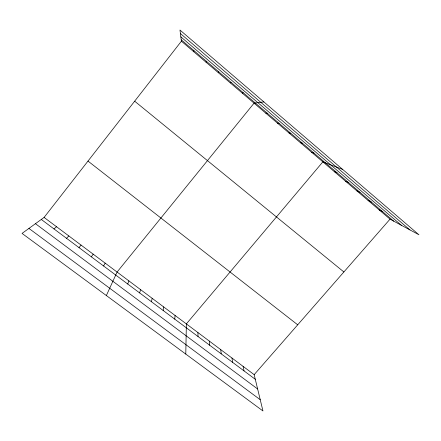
<?xml version="1.0" encoding="UTF-8"?>
<svg xmlns="http://www.w3.org/2000/svg" width="441" height="441" viewBox="0 0 441 441"><rect width="100%" height="100%" fill="white"/><g stroke="black" fill="none" stroke-linecap="round" stroke-linejoin="round"><path stroke-width="0.66" d="M185.788 354.084L186.361 323.898L322.856 161.858L342.646 169.41M193.792 51.768L193.858 50.583M174.779 319.163L175.06 315.442M163.17 310.492L163.661 306.908M151.461 301.743L152.162 298.303M139.648 292.918L140.569 289.627M206.068 62.242L206.377 61.266M127.736 284.021L128.877 280.873M106.358 295.547L117.08 272.047L254.055 103.172L263.867 101.915M103.585 265.978L105.179 263.139M91.348 256.838L93.178 254.154M218.229 72.616L218.78 71.85M44.094 217.419L254.165 374.646L262.957 410.957L22.05 233.41L44.094 217.419L181.405 41.2L179.972 30.043L418.95 234.777L390.026 219.155L181.405 41.2M79.005 247.616L81.067 245.091M254.165 374.646L390.026 219.155M66.547 238.311L68.851 235.952M53.978 228.923L56.531 226.729M230.279 82.891L231.067 82.335M242.219 93.079L243.239 92.72M265.78 113.172L267.246 113.21M277.4 123.083L279.081 123.315M288.916 132.906L290.812 133.325M300.332 142.647L302.438 143.242M311.644 152.294L313.953 153.077M334.306 171.626L337.023 172.762M345.65 181.301L348.572 182.618M356.896 190.892L360.01 192.381M368.037 200.396L371.35 202.061M379.084 209.817L382.584 211.647M28.93 228.421L260.234 399.711M35.451 223.692L257.632 388.984M41.3 219.453L255.289 379.304M87.996 161.081L297.708 324.813M134.659 101.193L343.881 271.965M180.843 36.846L401.404 225.301M181.223 39.795L393.719 221.15M180.424 33.544L409.959 229.921M243.101 366.372L244.038 370.898M231.949 358.02L232.688 362.419M220.698 349.603L221.239 353.869M209.354 341.108L209.69 345.242M197.904 332.542L198.042 336.538"/></g></svg>
